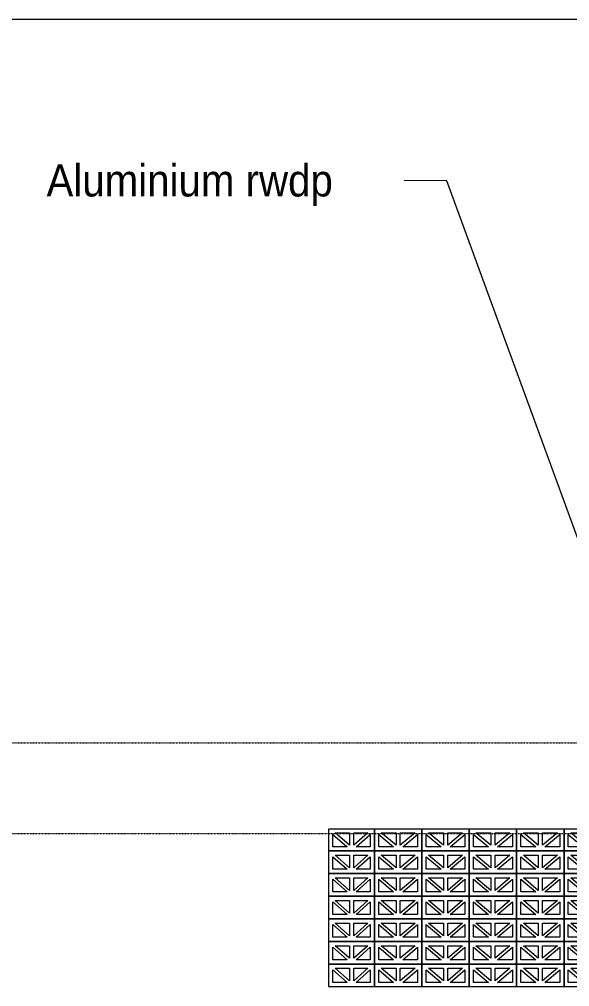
# Model space of a CAD drawing. Header units: millimetres. Extents: x -12186 to 152825, y -4386 to 9463.
# Drawn here: x 125498 to 128076, y 1662 to 6195 of the extents above; entities that cross this region are included whole.
import ezdxf

# ---------------------------------------------------------------- set-up
doc = ezdxf.new("R2010")
doc.units = ezdxf.units.MM
doc.linetypes.add('1000 Dashed', pattern=[2, 1, -1])
for name, color, linetype, lineweight in [('A-FLOR-LEVL', 51, 'Continuous', 5), ('A-GLAZ-CURT', 52, 'Continuous', 5), ('G-ANNO-TEXT', 231, 'Continuous', 5)]:
    doc.layers.add(name, color=color, linetype=linetype, lineweight=lineweight)
doc.styles.add('Arial_4', font='arial.ttf', dxfattribs={"width": 0.9, "height": 150})

# ---------------------------------------------------------------- blocks, each defined once
blk = doc.blocks.new('The BREEZEBLOCK Family1 - The BREEZEBLOCK Family1-V448-Section 4')
at = {"layer": 'A-GLAZ-CURT'}
for p, q in [((-32056.6, 177.6), (-32278.6, 177.6)), ((-32278.6, 177.6), (-32278.6, 71.6)), ((-32258.6, 91.6), (-32258.6, 150.8)), ((-32258.6, 150.8), (-32188.8, 91.6)), ((-32177.6, 98.5), (-32247.3, 157.6)), ((-32247.3, 157.6), (-32177.6, 157.6)), ((-32177.6, 157.6), (-32177.6, 98.5)), ((-32087.8, 157.6), (-32157.6, 98.5)), ((-32157.6, 98.5), (-32157.6, 157.6)), ((-32157.6, 157.6), (-32087.8, 157.6)), ((-32146.3, 91.6), (-32076.6, 150.8)), ((-32076.6, 150.8), (-32076.6, 91.6)), ((-32056.6, 71.6), (-32056.6, 177.6)), ((-32188.8, 91.6), (-32258.6, 91.6)), ((-32076.6, 91.6), (-32146.3, 91.6)), ((-32278.6, 71.6), (-32056.6, 71.6))]:
    blk.add_line(p, q, dxfattribs=at)
blk = doc.blocks.new('The BREEZEBLOCK Family1 - The BREEZEBLOCK Family1-V492-Section 4')
at = {"layer": 'A-GLAZ-CURT'}
for p, q in [((-32278.6, 919.6), (-32493.6, 919.6)), ((-32493.6, 919.6), (-32493.6, 813.6)), ((-32278.6, 813.6), (-32278.6, 919.6)), ((-32473.6, 833.6), (-32473.6, 892.8)), ((-32473.6, 892.8), (-32407.3, 833.6)), ((-32396.1, 840.5), (-32462.3, 899.6)), ((-32462.3, 899.6), (-32396.1, 899.6)), ((-32396.1, 899.6), (-32396.1, 840.5)), ((-32309.8, 899.6), (-32376.1, 840.5)), ((-32376.1, 840.5), (-32376.1, 899.6)), ((-32376.1, 899.6), (-32309.8, 899.6)), ((-32364.8, 833.6), (-32298.6, 892.8)), ((-32298.6, 892.8), (-32298.6, 833.6)), ((-32407.3, 833.6), (-32473.6, 833.6)), ((-32298.6, 833.6), (-32364.8, 833.6)), ((-32493.6, 813.6), (-32278.6, 813.6))]:
    blk.add_line(p, q, dxfattribs=at)
blk = doc.blocks.new('The BREEZEBLOCK Family1 - The BREEZEBLOCK Family1-1267704-Section 4')
at = {"layer": 'A-GLAZ-CURT'}
for p, q in [((-30280.6, 2400), (-30502.6, 2400)), ((-30502.6, 2400), (-30502.6, 2297.6)), ((-30482.6, 2317.6), (-30482.6, 2374.9)), ((-30482.6, 2374.9), (-30412.8, 2317.6)), ((-30401.6, 2324.5), (-30471.3, 2381.8)), ((-30471.3, 2381.8), (-30401.6, 2381.8)), ((-30401.6, 2381.8), (-30401.6, 2324.5)), ((-30311.8, 2381.8), (-30381.6, 2324.5)), ((-30381.6, 2324.5), (-30381.6, 2381.8)), ((-30381.6, 2381.8), (-30311.8, 2381.8)), ((-30370.3, 2317.6), (-30300.6, 2374.9)), ((-30300.6, 2374.9), (-30300.6, 2317.6)), ((-30280.6, 2297.6), (-30280.6, 2400)), ((-30412.8, 2317.6), (-30482.6, 2317.6)), ((-30300.6, 2317.6), (-30370.3, 2317.6)), ((-30502.6, 2297.6), (-30280.6, 2297.6))]:
    blk.add_line(p, q, dxfattribs=at)
blk = doc.blocks.new('The BREEZEBLOCK Family1 - The BREEZEBLOCK Family1-1267705-Section 4')
at = {"layer": 'A-GLAZ-CURT'}
for p, q in [((-32278.6, 2400), (-32493.6, 2400)), ((-32493.6, 2400), (-32493.6, 2297.6)), ((-32473.6, 2317.6), (-32473.6, 2374.9)), ((-32473.6, 2374.9), (-32407.3, 2317.6)), ((-32396.1, 2324.5), (-32462.3, 2381.8)), ((-32462.3, 2381.8), (-32396.1, 2381.8)), ((-32396.1, 2381.8), (-32396.1, 2324.5)), ((-32309.8, 2381.8), (-32376.1, 2324.5)), ((-32376.1, 2324.5), (-32376.1, 2381.8)), ((-32376.1, 2381.8), (-32309.8, 2381.8)), ((-32364.8, 2317.6), (-32298.6, 2374.9)), ((-32298.6, 2374.9), (-32298.6, 2317.6)), ((-32278.6, 2297.6), (-32278.6, 2400)), ((-32407.3, 2317.6), (-32473.6, 2317.6)), ((-32298.6, 2317.6), (-32364.8, 2317.6)), ((-32493.6, 2297.6), (-32278.6, 2297.6))]:
    blk.add_line(p, q, dxfattribs=at)

msp = doc.modelspace()

# ---------------------------------------------------------------- linework, layer by layer
at = {"layer": 'A-FLOR-LEVL', "linetype": '1000 Dashed'}
for p, q in [((123226.9, 2805), (152025.2, 2805)), ((123226.9, 2380), (150755.2, 2380))]:
    msp.add_line(p, q, dxfattribs=at)
at = {"layer": 'G-ANNO-TEXT', "color": 7}
for p, q in [((127706.1, 6194.8), (123162.2, 6194.8)), ((128407.2, 6194.8), (127706.1, 6194.8)), ((127500.2, 5437.9), (127180.4, 5439.7)), ((128242.3, 3408.6), (127500.2, 5437.9))]:
    msp.add_line(p, q, dxfattribs=at)

# ---------------------------------------------------------------- block references
at = {"layer": 'A-GLAZ-CURT'}
for name, p in [('The BREEZEBLOCK Family1 - The BREEZEBLOCK Family1-1267705-Section 4', (159440.3, 0)), ('The BREEZEBLOCK Family1 - The BREEZEBLOCK Family1-1267704-Section 4', (157664.3, 0)), ('The BREEZEBLOCK Family1 - The BREEZEBLOCK Family1-1267704-Section 4', (157886.3, 0)), ('The BREEZEBLOCK Family1 - The BREEZEBLOCK Family1-1267704-Section 4', (158108.3, 0)), ('The BREEZEBLOCK Family1 - The BREEZEBLOCK Family1-1267704-Section 4', (158330.3, 0)), ('The BREEZEBLOCK Family1 - The BREEZEBLOCK Family1-1267704-Section 4', (158552.3, 0)), ('The BREEZEBLOCK Family1 - The BREEZEBLOCK Family1-V492-Section 4', (159440.3, 1378)), ('The BREEZEBLOCK Family1 - The BREEZEBLOCK Family1-V448-Section 4', (159440.3, 2120)), ('The BREEZEBLOCK Family1 - The BREEZEBLOCK Family1-V448-Section 4', (159662.3, 2120)), ('The BREEZEBLOCK Family1 - The BREEZEBLOCK Family1-V448-Section 4', (159884.3, 2120)), ('The BREEZEBLOCK Family1 - The BREEZEBLOCK Family1-V448-Section 4', (160106.3, 2120)), ('The BREEZEBLOCK Family1 - The BREEZEBLOCK Family1-V448-Section 4', (160328.3, 2120)), ('The BREEZEBLOCK Family1 - The BREEZEBLOCK Family1-V492-Section 4', (159440.3, 1272)), ('The BREEZEBLOCK Family1 - The BREEZEBLOCK Family1-V448-Section 4', (159440.3, 2014)), ('The BREEZEBLOCK Family1 - The BREEZEBLOCK Family1-V448-Section 4', (159662.3, 2014)), ('The BREEZEBLOCK Family1 - The BREEZEBLOCK Family1-V448-Section 4', (159884.3, 2014)), ('The BREEZEBLOCK Family1 - The BREEZEBLOCK Family1-V448-Section 4', (160106.3, 2014)), ('The BREEZEBLOCK Family1 - The BREEZEBLOCK Family1-V448-Section 4', (160328.3, 2014)), ('The BREEZEBLOCK Family1 - The BREEZEBLOCK Family1-V492-Section 4', (159440.3, 1166)), ('The BREEZEBLOCK Family1 - The BREEZEBLOCK Family1-V448-Section 4', (159440.3, 1908)), ('The BREEZEBLOCK Family1 - The BREEZEBLOCK Family1-V448-Section 4', (159662.3, 1908)), ('The BREEZEBLOCK Family1 - The BREEZEBLOCK Family1-V448-Section 4', (159884.3, 1908)), ('The BREEZEBLOCK Family1 - The BREEZEBLOCK Family1-V448-Section 4', (160106.3, 1908)), ('The BREEZEBLOCK Family1 - The BREEZEBLOCK Family1-V448-Section 4', (160328.3, 1908)), ('The BREEZEBLOCK Family1 - The BREEZEBLOCK Family1-V492-Section 4', (159440.3, 1060)), ('The BREEZEBLOCK Family1 - The BREEZEBLOCK Family1-V448-Section 4', (159440.3, 1802)), ('The BREEZEBLOCK Family1 - The BREEZEBLOCK Family1-V448-Section 4', (159662.3, 1802)), ('The BREEZEBLOCK Family1 - The BREEZEBLOCK Family1-V448-Section 4', (159884.3, 1802)), ('The BREEZEBLOCK Family1 - The BREEZEBLOCK Family1-V448-Section 4', (160106.3, 1802)), ('The BREEZEBLOCK Family1 - The BREEZEBLOCK Family1-V448-Section 4', (160328.3, 1802)), ('The BREEZEBLOCK Family1 - The BREEZEBLOCK Family1-V492-Section 4', (159440.3, 954)), ('The BREEZEBLOCK Family1 - The BREEZEBLOCK Family1-V448-Section 4', (159440.3, 1696)), ('The BREEZEBLOCK Family1 - The BREEZEBLOCK Family1-V448-Section 4', (159662.3, 1696)), ('The BREEZEBLOCK Family1 - The BREEZEBLOCK Family1-V448-Section 4', (159884.3, 1696)), ('The BREEZEBLOCK Family1 - The BREEZEBLOCK Family1-V448-Section 4', (160106.3, 1696)), ('The BREEZEBLOCK Family1 - The BREEZEBLOCK Family1-V448-Section 4', (160328.3, 1696)), ('The BREEZEBLOCK Family1 - The BREEZEBLOCK Family1-V492-Section 4', (159440.3, 848)), ('The BREEZEBLOCK Family1 - The BREEZEBLOCK Family1-V448-Section 4', (159440.3, 1590)), ('The BREEZEBLOCK Family1 - The BREEZEBLOCK Family1-V448-Section 4', (159662.3, 1590)), ('The BREEZEBLOCK Family1 - The BREEZEBLOCK Family1-V448-Section 4', (159884.3, 1590)), ('The BREEZEBLOCK Family1 - The BREEZEBLOCK Family1-V448-Section 4', (160106.3, 1590)), ('The BREEZEBLOCK Family1 - The BREEZEBLOCK Family1-V448-Section 4', (160328.3, 1590))]:
    msp.add_blockref(name, p, dxfattribs=at)

# ---------------------------------------------------------------- next in the draw order: texts
at = {"layer": 'G-ANNO-TEXT', "color": 7, "insert": (125625.4, 5514.7), "char_height": 150, "width": 1637.848, "attachment_point": 1, "style": 'Arial_4', "bg_fill": 3, "box_fill_scale": 1.25, "bg_fill_color": 256, "bg_fill_true_color": 13158600, "bg_fill_transparency": 0}
msp.add_mtext('Aluminium rwdp', dxfattribs=at)

doc.saveas('drawing.dxf')
